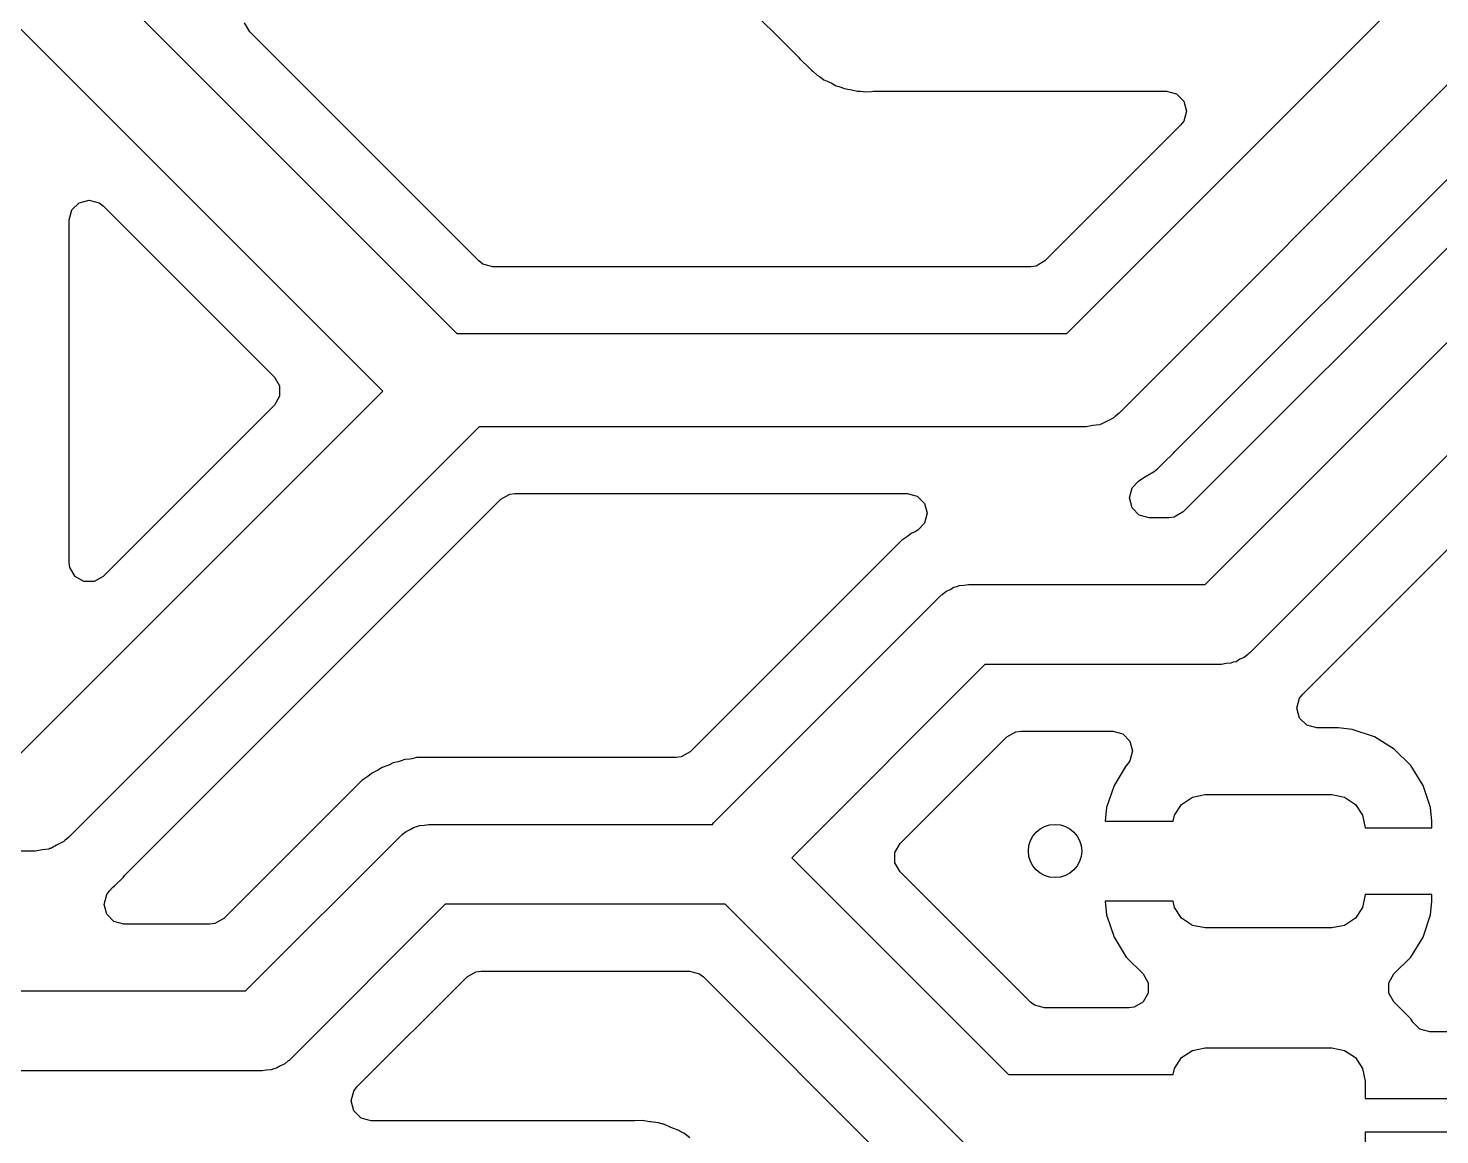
# Model space of a CAD drawing. Extents: x 44 to 146, y -87 to -25.
# Drawn here: x 76.55 to 87.14, y -67.08 to -58.78 of the extents above; entities that cross this region are included whole.
import ezdxf

# ---------------------------------------------------------------- set-up
doc = ezdxf.new("R2010")
doc.units = 0
doc.layers.add('BLACK', color=7, linetype='CONTINUOUS')

msp = doc.modelspace()

# ---------------------------------------------------------------- linework, layer by layer
at = {"layer": 'BLACK', "linetype": 'CONTINUOUS'}
for p, q in [((81.166686, -57.836632), (82.327615, -58.997561)), ((76.730138, -58.035164), (79.762175, -61.0672)), ((84.337826, -61.0672), (86.876913, -58.528112)), ((79.205025, -61.5), (76.337677, -58.632651)), ((78.207647, -58.804858), (78.169083, -58.738063)), ((79.925848, -60.523059), (78.207647, -58.804858)), ((82.327615, -58.997561), (82.33842, -59.011047)), ((82.33842, -59.011047), (82.338821, -59.010716)), ((82.338821, -59.010716), (82.344794, -59.017936)), ((82.344794, -59.017936), (82.344797, -59.017939)), ((82.344797, -59.017939), (82.344798, -59.01794)), ((82.344798, -59.01794), (82.395553, -59.065602)), ((82.395553, -59.065602), (82.398882, -59.068828)), ((82.398882, -59.068828), (82.418965, -59.088911)), ((82.418965, -59.088911), (82.418973, -59.088917)), ((82.418973, -59.088917), (82.418974, -59.088918)), ((82.418974, -59.088918), (82.421517, -59.090891)), ((82.421517, -59.090891), (82.432187, -59.100004)), ((82.432187, -59.100004), (82.464607, -59.130448)), ((82.464607, -59.130448), (82.481485, -59.139726)), ((82.481485, -59.139726), (82.501011, -59.152552)), ((82.501011, -59.152552), (82.516236, -59.164362)), ((82.516236, -59.164362), (82.539999, -59.174645)), ((82.539999, -59.174645), (82.557049, -59.182023)), ((82.557049, -59.182023), (82.569656, -59.188199)), ((82.569656, -59.188199), (82.608632, -59.209627)), ((87.269375, -59.1256), (84.730287, -61.664687)), ((82.608632, -59.209627), (82.627294, -59.214418)), ((82.627294, -59.214418), (82.649405, -59.221989)), ((82.649405, -59.221989), (82.667074, -59.229635)), ((82.667074, -59.229635), (82.711008, -59.236593)), ((82.711008, -59.236593), (82.724735, -59.239436)), ((82.724735, -59.239436), (82.767823, -59.2505)), ((82.767823, -59.2505), (82.787078, -59.2505)), ((82.787078, -59.2505), (82.810389, -59.252335)), ((82.810389, -59.252335), (82.829405, -59.255347)), ((82.829405, -59.255347), (82.873686, -59.251161)), ((82.873686, -59.251161), (82.887708, -59.2505)), ((82.887708, -59.2505), (85.086992, -59.2505)), ((85.086992, -59.2505), (85.161492, -59.270462)), ((85.161492, -59.270462), (85.21603, -59.325)), ((85.21603, -59.325), (85.235992, -59.3995)), ((85.235992, -59.3995), (85.21603, -59.474)), ((85.192351, -59.504859), (84.174152, -60.523059)), ((85.21603, -59.474), (85.192351, -59.504859)), ((85.151388, -61.951398), (87.433047, -59.669741)), ((87.737463, -59.880459), (85.212063, -62.405859)), ((76.852699, -60.215204), (76.872661, -60.140705)), ((76.872661, -60.140705), (76.927199, -60.086167)), ((76.927199, -60.086167), (77.001699, -60.066205)), ((77.001699, -60.066205), (77.076199, -60.086167)), ((77.076199, -60.086167), (77.107058, -60.109846)), ((77.107058, -60.109846), (78.391852, -61.39464)), ((76.852699, -62.784799), (76.852699, -60.215204)), ((85.375736, -62.95), (88.148717, -60.177019)), ((79.956707, -60.546738), (79.925848, -60.523059)), ((80.031207, -60.5667), (79.956707, -60.546738)), ((84.068793, -60.5667), (80.031207, -60.5667)), ((84.107357, -60.561623), (84.068793, -60.5667)), ((84.174152, -60.523059), (84.107357, -60.561623)), ((88.485113, -60.689151), (85.712132, -63.462132)), ((79.762175, -61.0672), (80.35, -61.0672)), ((80.35, -61.0672), (84.337826, -61.0672)), ((78.391852, -61.39464), (78.430416, -61.461435)), ((76.455026, -64.25), (79.205025, -61.5)), ((78.430416, -61.538563), (78.391852, -61.605358)), ((78.430416, -61.461435), (78.430416, -61.538563)), ((78.391852, -61.605358), (77.107058, -62.890151)), ((84.589236, -61.749438), (84.582668, -61.75265)), ((84.596445, -61.748236), (84.589236, -61.749438)), ((84.640826, -61.724217), (84.596445, -61.748236)), ((84.686177, -61.702047), (84.640826, -61.724217)), ((84.693933, -61.695477), (84.686177, -61.702047)), ((84.697774, -61.693399), (84.693933, -61.695477)), ((84.702681, -61.688068), (84.697774, -61.693399)), ((84.730287, -61.664687), (84.702681, -61.688068)), ((79.927774, -61.7672), (76.847487, -64.847487)), ((80.35, -61.7672), (79.927774, -61.7672)), ((84.4828, -61.7672), (80.35, -61.7672)), ((84.532577, -61.758893), (84.4828, -61.7672)), ((84.582668, -61.75265), (84.532577, -61.758893)), ((86.621495, -63.260583), (88.098689, -61.783387)), ((85.140176, -61.964969), (85.151388, -61.951398)), ((85.018789, -62.084), (85.074614, -62.028172)), ((85.074614, -62.028172), (85.077509, -62.025355)), ((85.077509, -62.025355), (85.134841, -61.971049)), ((85.134841, -61.971049), (85.134843, -61.971044)), ((85.134843, -61.971044), (85.140077, -61.964885)), ((85.140077, -61.964885), (85.140176, -61.964969)), ((84.876488, -62.174957), (84.886937, -62.168278)), ((84.886937, -62.168278), (84.929496, -62.141073)), ((84.929496, -62.141073), (84.932878, -62.138977)), ((84.932878, -62.138977), (85.000531, -62.098273)), ((85.00053, -62.098273), (85.000536, -62.09827)), ((85.000531, -62.098273), (85.00053, -62.098273)), ((85.000536, -62.09827), (85.00054, -62.098265)), ((85.00054, -62.098265), (85.006968, -62.09338)), ((85.006968, -62.09338), (85.007047, -62.093484)), ((85.007047, -62.093484), (85.012575, -62.089162)), ((85.012493, -62.08906), (85.018781, -62.084004)), ((85.012575, -62.089162), (85.012493, -62.08906)), ((85.018781, -62.084004), (85.018789, -62.084)), ((80.091447, -62.311341), (80.158242, -62.272777)), ((80.158242, -62.272777), (80.196806, -62.2677)), ((80.196806, -62.2677), (80.257503, -62.2677)), ((80.257503, -62.2677), (83.141521, -62.2677)), ((83.141521, -62.2677), (83.216021, -62.287662)), ((84.807738, -62.3005), (84.8277, -62.226)), ((84.8277, -62.226), (84.876488, -62.174957)), ((77.268587, -65.134199), (80.091447, -62.311341)), ((83.216021, -62.287662), (83.270559, -62.3422)), ((83.270559, -62.3422), (83.290521, -62.4167)), ((84.8277, -62.375), (84.807738, -62.3005)), ((84.882238, -62.429538), (84.8277, -62.375)), ((83.270559, -62.4912), (83.220793, -62.542862)), ((83.290521, -62.4167), (83.270559, -62.4912)), ((84.956738, -62.4495), (84.882238, -62.429538)), ((85.106704, -62.4495), (84.956738, -62.4495)), ((85.145268, -62.444423), (85.106704, -62.4495)), ((85.212063, -62.405859), (85.145268, -62.444423)), ((83.142582, -62.5909), (83.128968, -62.600559)), ((83.171413, -62.567909), (83.142582, -62.5909)), ((83.171417, -62.567906), (83.171413, -62.567908)), ((83.171413, -62.567908), (83.171413, -62.567909)), ((83.204633, -62.55191), (83.171417, -62.567906)), ((83.219248, -62.543832), (83.204633, -62.55191)), ((83.220793, -62.542862), (83.219248, -62.543832)), ((83.097738, -62.620184), (81.512063, -64.205859)), ((83.097744, -62.620179), (83.097738, -62.620184)), ((83.128968, -62.600559), (83.097744, -62.620179)), ((76.857776, -62.823356), (76.852699, -62.784799)), ((76.89634, -62.890151), (76.857776, -62.823356)), ((76.963135, -62.928715), (76.89634, -62.890151)), ((77.107058, -62.890151), (77.040263, -62.928715)), ((77.040263, -62.928715), (76.963135, -62.928715)), ((83.403799, -63.024638), (83.430459, -63.002501)), ((83.430459, -63.002501), (83.462161, -62.988502)), ((83.462161, -62.988502), (83.491628, -62.970258)), ((83.491628, -62.970258), (83.512183, -62.966415)), ((83.512183, -62.966415), (83.531315, -62.957968)), ((83.531315, -62.957968), (83.565935, -62.956367)), ((83.565935, -62.956367), (83.6, -62.95)), ((83.6, -62.95), (85.375736, -62.95)), ((81.687868, -64.737868), (83.387868, -63.037868)), ((83.387868, -63.037868), (83.395363, -63.031643)), ((83.395363, -63.031643), (83.397891, -63.028297)), ((83.397891, -63.028297), (83.403799, -63.024638)), ((86.129816, -63.752262), (86.621495, -63.260583)), ((83.724264, -63.55), (82.274264, -65)), ((85.5, -63.55), (83.724264, -63.55)), ((85.534064, -63.543632), (85.5, -63.55)), ((85.568685, -63.542032), (85.534064, -63.543632)), ((85.587816, -63.533584), (85.568685, -63.542032)), ((85.608372, -63.529742), (85.587816, -63.533584)), ((85.637838, -63.511497), (85.608372, -63.529742)), ((85.669541, -63.497499), (85.637838, -63.511497)), ((85.6962, -63.475361), (85.669541, -63.497499)), ((85.702109, -63.471703), (85.6962, -63.475361)), ((85.704636, -63.468356), (85.702109, -63.471703)), ((85.712132, -63.462132), (85.704636, -63.468356)), ((86.109286, -63.772792), (86.129816, -63.752262)), ((86.065645, -63.878151), (86.085607, -63.803651)), ((86.085607, -63.803651), (86.109286, -63.772792)), ((86.085607, -63.952651), (86.065645, -63.878151)), ((86.140145, -64.007189), (86.085607, -63.952651)), ((83.887937, -64.094141), (83.954732, -64.055577)), ((83.954732, -64.055577), (83.993296, -64.0505)), ((83.993296, -64.0505), (84.683273, -64.0505)), ((84.683273, -64.0505), (84.757773, -64.070462)), ((84.757773, -64.070462), (84.812311, -64.125)), ((86.214645, -64.027151), (86.140145, -64.007189)), ((86.376989, -64.027151), (86.214645, -64.027151)), ((86.479688, -64.037643), (86.376989, -64.027151)), ((86.479697, -64.037645), (86.479688, -64.037643)), ((86.646121, -64.092793), (86.479697, -64.037645)), ((83.087437, -64.894641), (83.887937, -64.094141)), ((84.812311, -64.125), (84.832273, -64.1995)), ((86.79534, -64.184831), (86.646121, -64.092793)), ((86.919319, -64.30881), (86.79534, -64.184831)), ((79.283938, -64.289639), (79.250708, -64.305641)), ((79.28394, -64.289639), (79.283938, -64.289639)), ((79.319892, -64.281432), (79.28394, -64.289639)), ((79.335936, -64.27681), (79.319892, -64.281432)), ((79.370741, -64.264632), (79.335936, -64.27681)), ((79.407391, -64.260502), (79.370741, -64.264632)), ((79.423854, -64.257704), (79.407391, -64.260502)), ((79.459798, -64.249501), (79.423854, -64.257704)), ((79.459805, -64.2495), (79.459798, -64.249501)), ((79.459806, -64.2495), (79.459805, -64.2495)), ((79.640194, -64.2495), (79.459806, -64.2495)), ((81.406704, -64.2495), (79.640194, -64.2495)), ((81.445268, -64.244423), (81.406704, -64.2495)), ((81.512063, -64.205859), (81.445268, -64.244423)), ((84.812311, -64.274), (84.788632, -64.304859)), ((84.832273, -64.1995), (84.812311, -64.274)), ((79.092582, -64.3909), (79.078968, -64.400559)), ((79.121413, -64.367909), (79.092582, -64.3909)), ((79.121417, -64.367906), (79.121413, -64.367908)), ((79.121413, -64.367908), (79.121413, -64.367909)), ((79.154633, -64.35191), (79.121417, -64.367906)), ((79.169252, -64.343831), (79.154633, -64.35191)), ((79.200477, -64.324211), (79.169252, -64.343831)), ((79.235283, -64.312031), (79.200477, -64.324211)), ((79.250708, -64.305641), (79.235283, -64.312031)), ((84.78468, -64.30881), (84.692642, -64.458029)), ((84.788632, -64.304859), (84.78468, -64.30881)), ((87.011357, -64.458029), (86.919319, -64.30881)), ((79.047738, -64.420184), (78.012063, -65.455859)), ((79.047744, -64.420179), (79.047738, -64.420184)), ((79.078968, -64.400559), (79.047744, -64.420179)), ((84.692642, -64.458029), (84.637494, -64.624453)), ((87.066505, -64.624454), (87.011357, -64.458029)), ((85.14603, -64.68148), (85.200223, -64.600374)), ((85.200223, -64.600374), (85.281329, -64.546181)), ((85.281329, -64.546181), (85.377, -64.527151)), ((85.377, -64.527151), (86.327, -64.527151)), ((86.327, -64.527151), (86.422671, -64.546181)), ((86.422671, -64.546181), (86.503777, -64.600374)), ((86.503777, -64.600374), (86.55797, -64.68148)), ((84.637492, -64.624462), (84.627001, -64.727151)), ((84.637494, -64.624453), (84.637492, -64.624462)), ((85.136946, -64.727151), (85.14603, -64.68148)), ((86.55797, -64.68148), (86.577, -64.777151)), ((87.076999, -64.727177), (87.066505, -64.624454)), ((79.353799, -64.824638), (79.380459, -64.802501)), ((79.380459, -64.802501), (79.412161, -64.788502)), ((79.412161, -64.788502), (79.441628, -64.770258)), ((79.441628, -64.770258), (79.462183, -64.766415)), ((79.462183, -64.766415), (79.481315, -64.757968)), ((79.481315, -64.757968), (79.515935, -64.756367)), ((79.515935, -64.756367), (79.55, -64.75)), ((79.55, -64.75), (81.679557, -64.75)), ((81.679557, -64.75), (81.687868, -64.737868)), ((84.627001, -64.727151), (85.136946, -64.727151)), ((86.577, -64.777151), (87.076999, -64.777151)), ((87.076999, -64.777151), (87.076999, -64.727177)), ((76.758026, -64.907017), (76.713645, -64.931036)), ((76.803377, -64.884847), (76.758026, -64.907017)), ((76.811133, -64.878277), (76.803377, -64.884847)), ((76.814974, -64.876199), (76.811133, -64.878277)), ((76.819881, -64.870868), (76.814974, -64.876199)), ((76.847487, -64.847487), (76.819881, -64.870868)), ((78.175736, -66), (79.337868, -64.837868)), ((79.337868, -64.837868), (79.345363, -64.831643)), ((79.345363, -64.831643), (79.347891, -64.828297)), ((79.347891, -64.828297), (79.353799, -64.824638)), ((83.048873, -64.961436), (83.087437, -64.894641)), ((76.6, -64.95), (67.675775, -64.95)), ((76.649777, -64.941693), (76.6, -64.95)), ((76.699868, -64.93545), (76.649777, -64.941693)), ((76.706436, -64.932238), (76.699868, -64.93545)), ((76.713645, -64.931036), (76.706436, -64.932238)), ((82.274264, -65), (83.901415, -66.627151)), ((83.048873, -65.038564), (83.048873, -64.961436)), ((77.257372, -65.147774), (77.268587, -65.134199)), ((83.087437, -65.105359), (83.048873, -65.038564)), ((84.065088, -66.08301), (83.087437, -65.105359)), ((77.133969, -65.276), (77.157645, -65.245144)), ((77.157645, -65.245144), (77.178404, -65.224384)), ((77.178404, -65.224384), (77.191852, -65.210935)), ((77.191852, -65.210935), (77.19471, -65.208155)), ((77.19471, -65.208155), (77.195237, -65.207656)), ((77.195237, -65.207656), (77.252041, -65.153849)), ((77.252041, -65.153849), (77.252047, -65.153839)), ((77.252047, -65.153839), (77.257272, -65.147689)), ((77.257272, -65.147689), (77.257372, -65.147774)), ((77.114007, -65.3505), (77.133969, -65.276)), ((77.133969, -65.425), (77.114007, -65.3505)), ((79.674264, -65.35), (78.512132, -66.512132)), ((81.775736, -65.35), (79.674264, -65.35)), ((83.565019, -67.139283), (81.775736, -65.35)), ((85.136946, -65.327151), (84.627004, -65.327151)), ((84.627004, -65.327151), (84.637494, -65.429847)), ((85.14603, -65.372822), (85.136946, -65.327151)), ((86.577, -65.277151), (86.55797, -65.372822)), ((87.077, -65.277151), (86.577, -65.277151)), ((87.066507, -65.429839), (87.076999, -65.32714)), ((87.076999, -65.32714), (87.077, -65.32713)), ((87.077, -65.32713), (87.077, -65.277151)), ((77.188507, -65.479538), (77.133969, -65.425)), ((78.012063, -65.455859), (77.945268, -65.494423)), ((84.637494, -65.429847), (84.692642, -65.596272)), ((85.200223, -65.453928), (85.14603, -65.372822)), ((85.281329, -65.508121), (85.200223, -65.453928)), ((86.503777, -65.453928), (86.422671, -65.508121)), ((86.55797, -65.372822), (86.503777, -65.453928)), ((87.011357, -65.596272), (87.066505, -65.429848)), ((87.066505, -65.429848), (87.066507, -65.429839)), ((77.263007, -65.4995), (77.188507, -65.479538)), ((77.906704, -65.4995), (77.263007, -65.4995)), ((77.945268, -65.494423), (77.906704, -65.4995)), ((85.377, -65.527151), (85.281329, -65.508121)), ((86.327, -65.527151), (85.377, -65.527151)), ((86.422671, -65.508121), (86.327, -65.527151)), ((84.692642, -65.596272), (84.78468, -65.745491)), ((86.919319, -65.745491), (87.011357, -65.596272)), ((84.78468, -65.745491), (84.910627, -65.871438)), ((86.793373, -65.871438), (86.919319, -65.745491)), ((79.837937, -65.894141), (79.904732, -65.855577)), ((79.904732, -65.855577), (79.943296, -65.8505)), ((79.943296, -65.8505), (81.506704, -65.8505)), ((81.506704, -65.8505), (81.581204, -65.870462)), ((81.581204, -65.870462), (81.612063, -65.894141)), ((84.910627, -65.871438), (84.949191, -65.938233)), ((86.754809, -65.938233), (86.793373, -65.871438)), ((79.011937, -66.720141), (79.837937, -65.894141)), ((81.612063, -65.894141), (83.147335, -67.429413)), ((84.949191, -65.938233), (84.949191, -66.015361)), ((86.754809, -66.015361), (86.754809, -65.938233)), ((68.955, -66), (78.175736, -66)), ((84.095947, -66.106689), (84.065088, -66.08301)), ((84.909773, -66.08301), (84.842978, -66.121574)), ((84.910627, -66.082156), (84.909773, -66.08301)), ((84.949191, -66.015361), (84.910627, -66.082156)), ((86.793373, -66.082156), (86.754809, -66.015361)), ((86.795656, -66.084439), (86.793373, -66.082156)), ((86.919712, -66.208495), (86.795656, -66.084439)), ((84.170447, -66.126651), (84.095947, -66.106689)), ((84.804414, -66.126651), (84.170447, -66.126651)), ((84.842978, -66.121574), (84.804414, -66.126651)), ((86.935981, -66.234872), (86.919712, -66.208495)), ((86.988298, -66.285689), (86.935981, -66.234872)), ((87.062798, -66.305651), (86.988298, -66.285689)), ((87.947, -66.305651), (87.062798, -66.305651)), ((78.512132, -66.512132), (78.504636, -66.518356)), ((85.14603, -66.58148), (85.200223, -66.500374)), ((85.200223, -66.500374), (85.281329, -66.446181)), ((85.281329, -66.446181), (85.377, -66.427151)), ((85.377, -66.427151), (86.327, -66.427151)), ((86.327, -66.427151), (86.422671, -66.446181)), ((86.422671, -66.446181), (86.503777, -66.500374)), ((86.503777, -66.500374), (86.55797, -66.58148)), ((78.3, -66.6), (69.079264, -66.6)), ((78.334064, -66.593632), (78.3, -66.6)), ((78.368685, -66.592032), (78.334064, -66.593632)), ((78.387816, -66.583584), (78.368685, -66.592032)), ((78.408372, -66.579742), (78.387816, -66.583584)), ((78.437838, -66.561497), (78.408372, -66.579742)), ((78.469541, -66.547499), (78.437838, -66.561497)), ((78.4962, -66.525361), (78.469541, -66.547499)), ((78.502109, -66.521703), (78.4962, -66.525361)), ((78.504636, -66.518356), (78.502109, -66.521703)), ((85.136946, -66.627151), (85.14603, -66.58148)), ((86.55797, -66.58148), (86.577, -66.677151)), ((78.988258, -66.751), (79.011937, -66.720141)), ((83.901415, -66.627151), (85.136946, -66.627151)), ((86.577, -66.677151), (86.577, -66.806151)), ((78.968296, -66.8255), (78.988258, -66.751)), ((78.988258, -66.9), (78.968296, -66.8255)), ((86.577, -66.806151), (89.3335, -66.806151)), ((79.042796, -66.954538), (78.988258, -66.9)), ((79.117296, -66.9745), (79.042796, -66.954538)), ((81.0871, -66.9745), (79.117296, -66.9745)), ((81.096096, -66.974228), (81.0871, -66.9745)), ((81.153085, -66.970781), (81.096096, -66.974228)), ((81.209261, -66.981074), (81.153085, -66.970781)), ((81.218153, -66.982427), (81.209261, -66.981074)), ((81.274843, -66.989311), (81.218153, -66.982427)), ((81.281485, -66.99183), (81.274843, -66.989311)), ((81.30745, -66.999069), (81.281485, -66.99183)), ((81.31444, -67.00035), (81.30745, -66.999069)), ((81.36651, -67.023784), (81.31444, -67.00035)), ((81.37482, -67.027226), (81.36651, -67.023784)), ((81.428217, -67.047478), (81.37482, -67.027226)), ((81.428226, -67.047482), (81.428217, -67.047478)), ((81.434072, -67.051517), (81.428226, -67.047482)), ((81.457543, -67.064755), (81.434072, -67.051517)), ((81.464028, -67.067674), (81.457543, -67.064755)), ((81.46403, -67.067675), (81.464028, -67.067674)), ((81.474012, -67.075496), (81.464029, -67.067675)), ((81.464029, -67.067675), (81.46403, -67.067675)), ((81.508987, -67.102897), (81.474012, -67.075496)), ((89.3335, -67.060151), (86.577, -67.060151)), ((86.577, -67.060151), (86.577, -67.177151))]:
    msp.add_line(p, q, dxfattribs=at)
at = {"layer": 'BLACK'}
msp.add_circle((84.25, -64.95), 0.2, dxfattribs=at)

doc.saveas('drawing.dxf')
